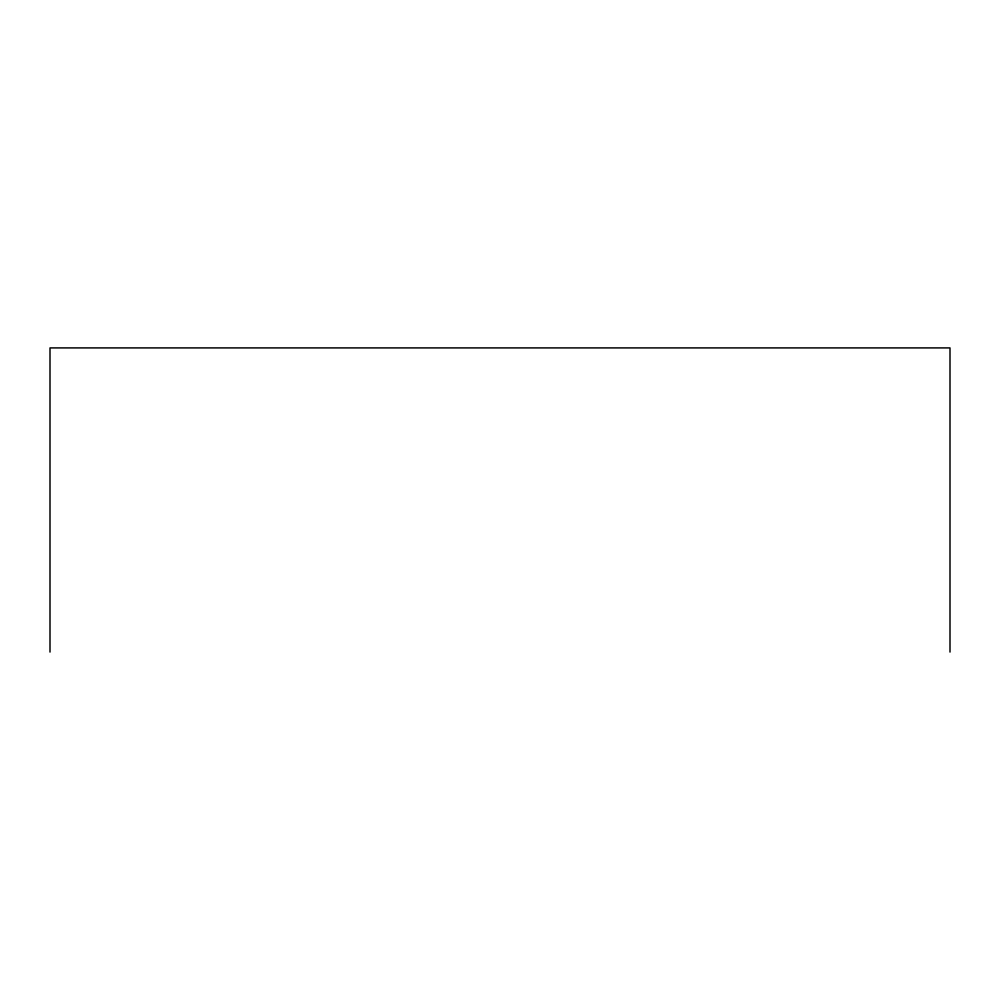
<?xml version="1.0" encoding="UTF-8"?>
<svg xmlns="http://www.w3.org/2000/svg" width="1000" height="1000" viewBox="0 0 1000 1000"><rect width="100%" height="100%" fill="white"/><g stroke="black" fill="none" stroke-linecap="round" stroke-linejoin="round"><path stroke-width="1.5" d="M950 652.087L950 347.912L50 347.912L50 652.087"/></g></svg>
